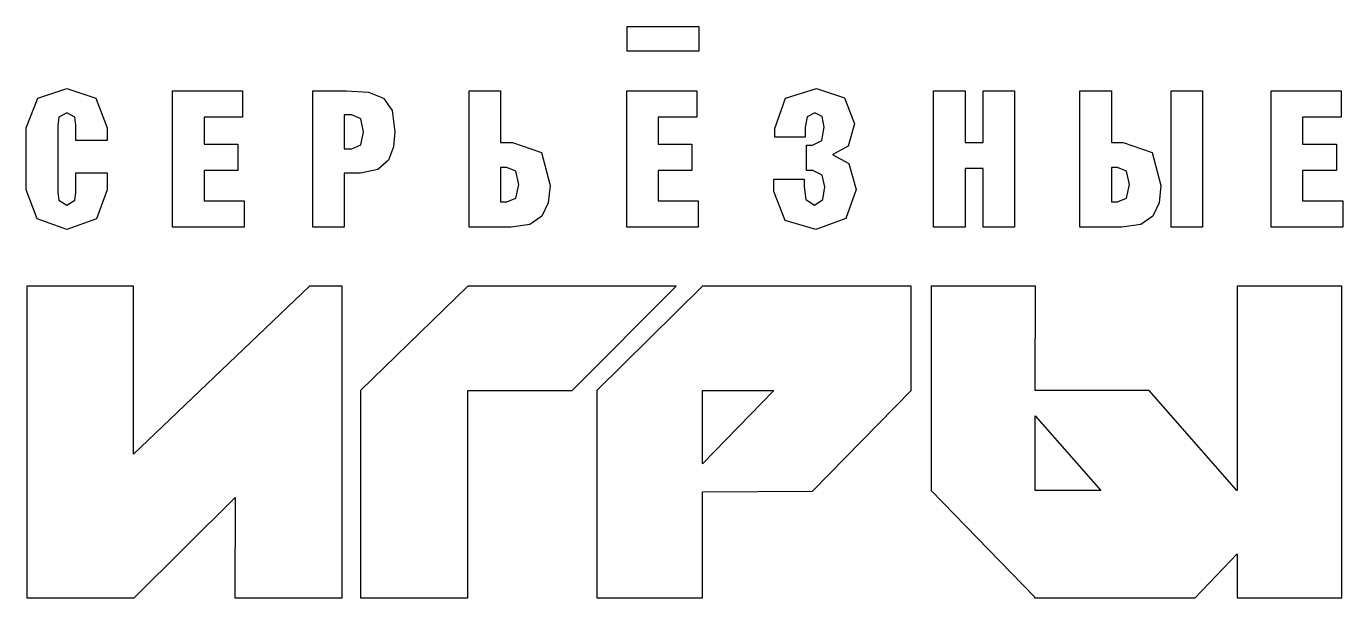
# Model space of a CAD drawing. Extents: x 0 to 1.46, y 0 to 0.63.
import ezdxf

# ---------------------------------------------------------------- set-up
doc = ezdxf.new("R2010")
doc.units = 0
doc.layers.get('0').update_dxf_attribs({"linetype": 'CONTINUOUS'})

msp = doc.modelspace()

# ---------------------------------------------------------------- linework, layer by layer
at = {"color": 7}
for points in [[(0.6645, 0.633), (0.744, 0.633), (0.744, 0.6056), (0.6645, 0.6056), (0.6645, 0.633)], [(0, 0.5206), (0.0126, 0.5535), (0.0448, 0.5643), (0.0769, 0.5535), (0.0896, 0.5206), (0.0896, 0.5066), (0.0548, 0.5066), (0.0548, 0.5237), (0.0535, 0.5325), (0.0448, 0.5374), (0.036, 0.5325), (0.0348, 0.5237), (0.0348, 0.449), (0.036, 0.4407), (0.0448, 0.4353), (0.0535, 0.4407), (0.0548, 0.449), (0.0548, 0.4711), (0.0896, 0.4711), (0.0896, 0.452), (0.0775, 0.4201), (0.0448, 0.4084), (0.012, 0.4201), (0, 0.452), (0, 0.5206)], [(0.1618, 0.5618), (0.239, 0.5618), (0.239, 0.5327), (0.1966, 0.5327), (0.1966, 0.5027), (0.2338, 0.5027), (0.2338, 0.4736), (0.1966, 0.4736), (0.1966, 0.4399), (0.2408, 0.4399), (0.2408, 0.4108), (0.1618, 0.4108), (0.1618, 0.5618)], [(0.3168, 0.5618), (0.354, 0.5618), (0.3785, 0.5602), (0.3952, 0.5537), (0.4047, 0.5399), (0.4078, 0.5163), (0.4062, 0.4997), (0.4006, 0.4851), (0.3889, 0.4747), (0.3697, 0.4707), (0.3515, 0.4707), (0.3515, 0.4108), (0.3168, 0.4108), (0.3168, 0.5618)], [(0.4899, 0.5618), (0.5246, 0.5618), (0.5246, 0.5047), (0.5379, 0.5047), (0.5697, 0.4934), (0.5794, 0.4571), (0.5774, 0.4378), (0.5704, 0.4232), (0.5571, 0.414), (0.5363, 0.4108), (0.4899, 0.4108), (0.4899, 0.5618)], [(0.6642, 0.5618), (0.7415, 0.5618), (0.7415, 0.5327), (0.699, 0.5327), (0.699, 0.5027), (0.7362, 0.5027), (0.7362, 0.4736), (0.699, 0.4736), (0.699, 0.4399), (0.7432, 0.4399), (0.7432, 0.4108), (0.6642, 0.4108), (0.6642, 0.5618)], [(0.8279, 0.52), (0.8399, 0.5534), (0.8742, 0.5643), (0.9051, 0.5539), (0.9161, 0.525), (0.9089, 0.5004), (0.8921, 0.4911), (0.8921, 0.4908), (0.9098, 0.4812), (0.918, 0.4527), (0.9065, 0.4204), (0.8734, 0.4084), (0.8394, 0.4182), (0.8268, 0.4505), (0.8268, 0.4639), (0.8604, 0.4639), (0.8604, 0.4559), (0.8623, 0.4414), (0.8719, 0.4353), (0.8812, 0.4413), (0.8832, 0.4554), (0.8803, 0.4684), (0.8698, 0.4737), (0.863, 0.4737), (0.863, 0.5017), (0.8695, 0.5017), (0.88, 0.5069), (0.8825, 0.5215), (0.8802, 0.5334), (0.8721, 0.5374), (0.8636, 0.5329), (0.8615, 0.5215), (0.8615, 0.5105), (0.8279, 0.5105), (0.8279, 0.52)], [(1.0036, 0.5618), (1.0384, 0.5618), (1.0384, 0.5047), (1.0584, 0.5047), (1.0584, 0.5618), (1.0932, 0.5618), (1.0932, 0.4108), (1.0584, 0.4108), (1.0584, 0.4756), (1.0384, 0.4756), (1.0384, 0.4108), (1.0036, 0.4108), (1.0036, 0.5618)], [(1.1654, 0.5618), (1.2002, 0.5618), (1.2002, 0.5047), (1.2134, 0.5047), (1.2452, 0.4934), (1.255, 0.4571), (1.2529, 0.4378), (1.2459, 0.4232), (1.2327, 0.414), (1.2119, 0.4108), (1.1654, 0.4108), (1.1654, 0.5618)], [(1.2663, 0.5618), (1.3011, 0.5618), (1.3011, 0.4108), (1.2663, 0.4108), (1.2663, 0.5618)], [(1.3771, 0.5618), (1.4544, 0.5618), (1.4544, 0.5327), (1.4118, 0.5327), (1.4118, 0.5027), (1.4491, 0.5027), (1.4491, 0.4736), (1.4118, 0.4736), (1.4118, 0.4399), (1.4561, 0.4399), (1.4561, 0.4108), (1.3771, 0.4108), (1.3771, 0.5618)], [(0.3602, 0.4976), (0.37, 0.502), (0.373, 0.5163), (0.37, 0.5307), (0.3602, 0.535), (0.3515, 0.535), (0.3515, 0.4976), (0.3602, 0.4976)], [(0.5314, 0.4388), (0.5414, 0.4429), (0.5446, 0.4579), (0.5414, 0.4727), (0.5314, 0.4768), (0.5246, 0.4768), (0.5246, 0.4388), (0.5314, 0.4388)], [(1.207, 0.4388), (1.217, 0.4429), (1.2202, 0.4579), (1.217, 0.4727), (1.207, 0.4768), (1.2002, 0.4768), (1.2002, 0.4388), (1.207, 0.4388)], [(0.3134, 0.3456), (0.1185, 0.1598), (0.1185, 0.3456), (0.0007, 0.3456), (0.0007, 0.001), (0.1194, 0.001), (0.231, 0.1119), (0.2307, 0.001), (0.3494, 0.001), (0.3494, 0.3456), (0.3134, 0.3456)], [(0.7189, 0.3456), (0.4887, 0.3456), (0.4883, 0.3453), (0.4883, 0.3456), (0.3695, 0.2301), (0.3695, 0.001), (0.4883, 0.001), (0.4883, 0.2301), (0.6038, 0.2301), (0.7189, 0.3456)], [(0.7478, 0.3456), (0.7478, 0.3455), (0.6311, 0.2301), (0.6311, 0.001), (0.748, 0.001), (0.748, 0.1182), (0.8695, 0.1188), (0.9786, 0.2301), (0.9786, 0.3456), (0.7478, 0.3456)], [(1.3392, 0.3456), (1.3392, 0.1196), (1.339, 0.1196), (1.242, 0.2301), (1.116, 0.2301), (1.1162, 0.3456), (1.001, 0.3456), (1.001, 0.1195), (1.115, 0.0018), (1.115, 0.001), (1.2929, 0.001), (1.3392, 0.0495), (1.3392, 0.001), (1.4553, 0.001), (1.4553, 0.3456), (1.3392, 0.3456)], [(0.748, 0.2301), (0.8269, 0.2301), (0.748, 0.149), (0.748, 0.2301)], [(1.1159, 0.1196), (1.116, 0.2023), (1.1887, 0.1196), (1.1159, 0.1196)]]:
    msp.add_lwpolyline(points, close=True, dxfattribs=at)

doc.saveas('drawing.dxf')
